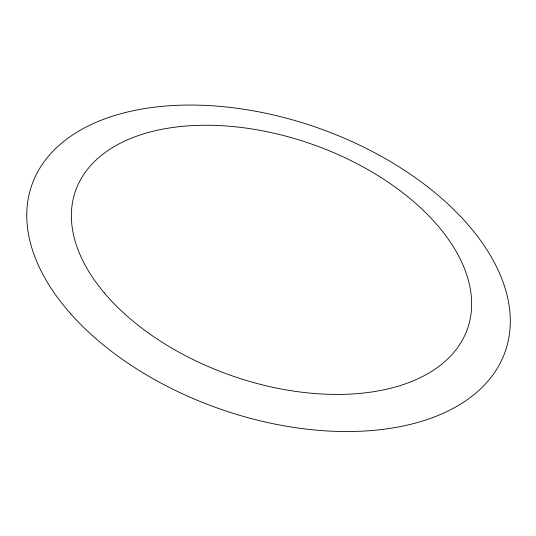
<?xml version="1.0" encoding="UTF-8"?>
<svg xmlns="http://www.w3.org/2000/svg" width="536" height="536" viewBox="0 0 536 536"><rect width="100%" height="100%" fill="white"/><g stroke="black" fill="none" stroke-linecap="round" stroke-linejoin="round"><path stroke-width="0.8" d="M70.819 313.935A250.908 148.82 19.4 0 0 487.894 381.203A250.908 148.82 19.4 0 0 246.875 109.733A250.908 148.82 19.4 0 0 70.819 313.935M104.359 292.971A207.754 122.51 19.4 0 0 450.408 356.239A207.754 122.51 19.4 0 0 259.752 130.295A207.754 122.51 19.4 0 0 104.359 292.971"/></g></svg>
